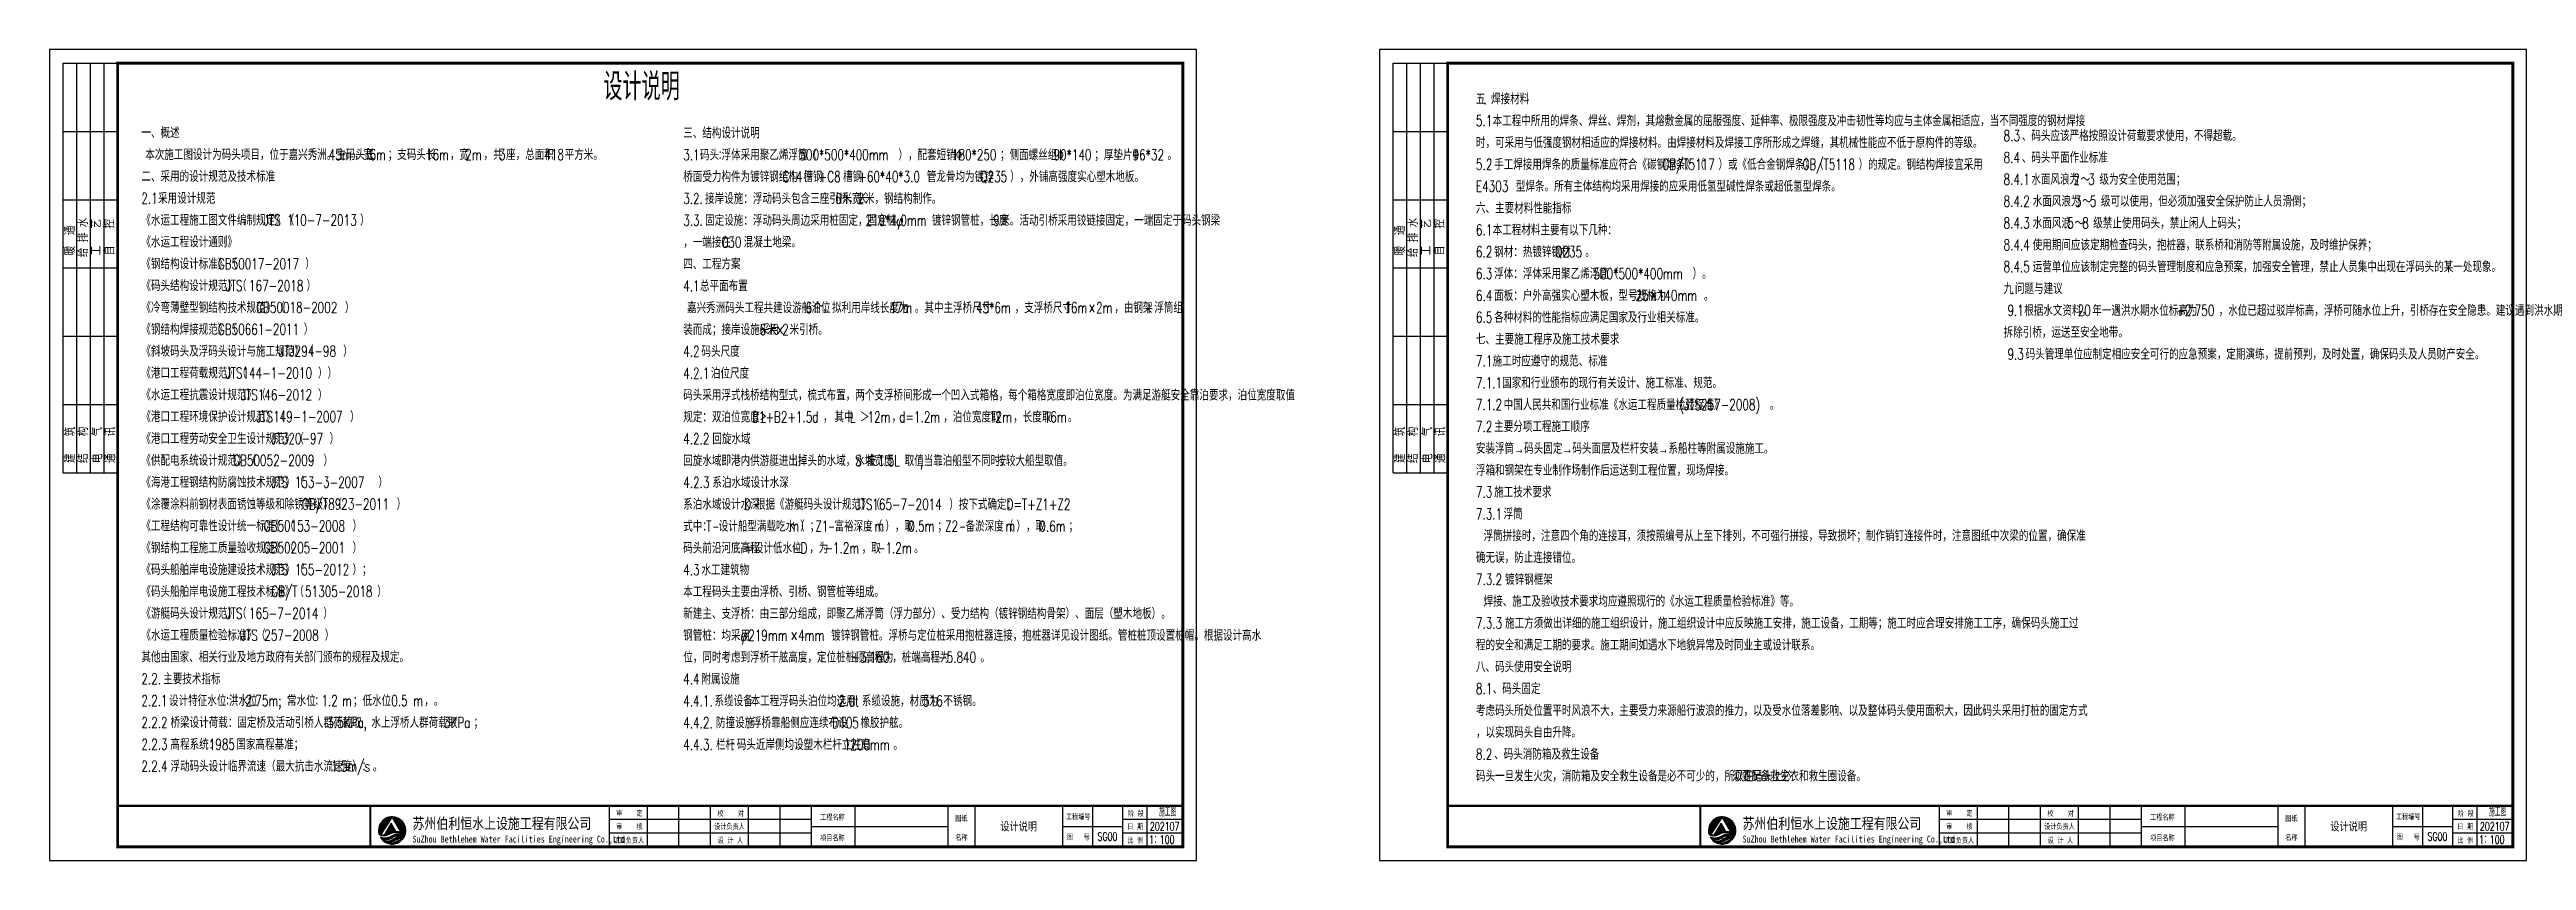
# Paper-space layout 'Layout1' of a CAD drawing. Header units: millimetres. Extents: x 1743 to 2650, y 111 to 408.
import ezdxf

# ---------------------------------------------------------------- set-up
doc = ezdxf.new("R2010")
doc.units = ezdxf.units.MM
doc.header["$LTSCALE"] = 10
doc.layers.get('0').update_dxf_attribs({"linetype": 'CONTINUOUS'})
doc.layers.add('PUB_TEXT', color=7, linetype='CONTINUOUS')
doc.styles.add('-宋体', font='SimSun.ttf', dxfattribs={"width": 0.8})
doc.styles.add('_TCH_DIM', font='SIMPLEX', dxfattribs={"bigfont": 'GBCBIG'})
doc.styles.get("Standard").update_dxf_attribs({"font": 'simplex.shx', "width": 0.7, "bigfont": 'hztxt.shx'})
doc.styles.add('图框', font='SimSun.ttf')

# ---------------------------------------------------------------- blocks, each defined once
blk = doc.blocks.new('$TITLEBLK$00000187')
h = blk.add_hatch(color=140)
h.dxf.hatch_style = 1
h.paths.add_polyline_path([(-294.3, 4.5, 0.294083), (-290.89, 4.48, -0.363756), (-284.97, 3.96, 1.450144)])
h.paths.add_polyline_path([(-289.53, 10.8), (-286.23, 5.12, 0.101723), (-288.23, 5.58), (-289.84, 8.66), (-292.52, 4.26, -0.081837), (-293.64, 4.38)], flags=16)
h = blk.add_hatch(color=174)
h.paths.add_polyline_path([(-285.05, 3.78, 0.296692), (-289.05, 4.29, -0.04264), (-291.3, 3.4, -0.209747), (-293.92, 3.62, 0.179915), (-291.3, 1.33, 0.169783), (-289.28, 1.97, -0.05744), (-287.69, 2.74, -0.214092), (-285.77, 2.71, 0.064571)])
h.paths.add_polyline_path([(-288.71, 3.03, -0.084014), (-290.89, 2.08, -0.271733), (-292.96, 2.61, 0.071966), (-291.58, 2.64, 0.098278), (-289.75, 3.23, -0.072406), (-288.51, 3.9, -0.088156), (-286.96, 4.07, -0.181988), (-285.56, 3.48, 0.206106)], flags=16)
blk.add_hatch(color=174).paths.add_polyline_path([(-286.08, 2.39, 0.189728), (-288.25, 1.81, -0.126537), (-290.52, 1.1, 0.245013)])
for p, q in [((-136, 10), (-210, 10)), ((-196, 0), (-196, 15)), ((-184.5, 0), (-184.5, 15)), ((-159, 0), (-159, 15)), ((-147.5, 0), (-147.5, 15)), ((-120, 0), (-120, 15)), ((-76, 0), (-76, 15)), ((-33, 0), (-33, 15)), ((0, 10), (-22, 10)), ((-13, 0), (-13, 15)), ((0, 0), (0, 15)), ((-136, 5), (-210, 5)), ((-136, 7.5), (-86, 7.5)), ((-44, 7.5), (-22, 7.5)), ((0, 5), (-22, 5))]:
    blk.add_line(p, q)
for points, const_width in [([(-297.54, 0), (-297.54, 15), (0, 15)], 0.8), ([(-210, 0), (-210, 15)], 0.5), ([(-173, 0), (-173, 15)], 0.5), ([(-136, 0), (-136, 15)], 0.5), ([(-86, 0), (-86, 15)], 0.5), ([(-44, 0), (-44, 15)], 0.5), ([(-22, 0), (-22, 15)], 0.5)]:
    blk.add_lwpolyline(points, dxfattribs=dict(const_width=const_width))
for points in [[(-294.3, 4.5, 0.294083), (-290.89, 4.48, -0.363756), (-284.97, 3.96, 1.450144)], [(-293.64, 4.38), (-289.53, 10.8), (-286.23, 5.12, 0.101723), (-288.23, 5.58), (-289.84, 8.66), (-292.52, 4.26, -0.081837)]]:
    blk.add_lwpolyline(points, format="xyb", close=True)
for points in [[(-293.92, 3.62, 0.209747), (-291.3, 3.4, 0.04264), (-289.05, 4.29, -0.296692), (-285.05, 3.78)], [(-292.96, 2.61, 0.071966), (-291.58, 2.64, 0.098278), (-289.75, 3.23, -0.072406), (-288.51, 3.9, -0.088156), (-286.96, 4.07, -0.181988), (-285.56, 3.48, 0.206106), (-288.71, 3.03, -0.084014), (-290.89, 2.08, -0.271733), (-292.96, 2.61)], [(-291.3, 1.33, 0.169783), (-289.28, 1.97, -0.05744), (-287.69, 2.74, -0.214092), (-285.77, 2.71, -0.214092)], [(-290.52, 1.1, 0.126537), (-288.25, 1.81, -0.189728), (-286.08, 2.39, -0.189728)]]:
    blk.add_lwpolyline(points, format="xyb")
for start, end in [(208.47056, 249.26757), (258.57514, 313.64322), (318.83836, 333.61646)]:
    blk.add_arc((-289.53, 6), 5, start, end)
at = {"style": '图框'}
for s, height, width, p in [('苏州伯利恒水上设施工程有限公司', 4, 0.8, (-282.06, 6.56)), ('审    定', 2, 0.8, (-207.53, 11.34)), ('校    对', 2, 0.8, (-170.43, 11.27)), ('工程名称', 2, 0.8, (-132.8, 9.86)), ('图纸', 2, 0.8, (-83.31, 9.46)), ('工程编号', 2, 0.8, (-42.79, 10.08)), ('阶 段', 2, 0.8, (-20.12, 11.27)), ('SuZhou Bethlehem Water Facilities Engineering Co.,Ltd ', 2.5, 0.75, (-282.06, 1.57)), ('项目负责人', 2, 0.8, (-208.49, 1.42)), ('审    核', 2, 0.8, (-207.55, 6.48)), ('设计负责人', 2, 0.8, (-171.62, 6.48)), ('设 计 人', 2, 0.8, (-170.33, 1.42)), ('项目名称', 2, 0.8, (-132.8, 2.36)), ('名称', 2, 0.8, (-83.31, 2.46)), ('图   号', 2, 0.8, (-42.46, 2.6)), ('比 例', 2, 0.8, (-20.27, 1.42)), ('日 期', 2, 0.8, (-20.31, 6.48))]:
    blk.add_text(s, height=height, dxfattribs=dict(at, width=width)).set_placement(p)
for tag, p in [('审定人', (-193.68, 10.95)), ('审核人', (-193.68, 6.03)), ('设计负责人', (-158.64, 6.23)), ('校对', (-155.51, 10.92)), ('项目负责人', (-195.69, 1.11)), ('设计人', (-156.48, 1.18))]:
    blk.add_attdef(tag, p, '', height=3)
for tag, p, style, width in [('工程名称', (-115.66, 9.53), '-宋体', 0.8), ('图名', (-73.67, 6.22), '-宋体', 0.8), ('日期', (-12.61, 5.8), '_TCH_DIM', 0.7), ('阶段', (-12.07, 10.81), '_TCH_DIM', 0.7), ('项目名称', (-115.65, 1.97), '-宋体', 0.8), ('图号', (-31.44, 2.55), '_TCH_DIM', 0.7), ('比例', (-12.34, 1.14), '_TCH_DIM', 0.7)]:
    blk.add_attdef(tag, p, '', height=3, dxfattribs=dict(style=style, width=width))
blk = doc.blocks.new('$TITLEBLK$00000095')
for p, q in [((-150, 20), (-150, 0)), ((-150, 20), (0, 20)), ((-125, 20), (-125, 0)), ((-100, 20), (-100, 0)), ((-75, 20), (-75, 0)), ((-75, 20), (-75, 0)), ((-50, 20), (-50, 0)), ((-25, 20), (-25, 0)), ((0, 20), (0, 0)), ((-150, 15), (-75, 15)), ((-150, 10), (-75, 10)), ((-75, 15), (0, 15)), ((-75, 10), (0, 10)), ((-150, 5), (-75, 5)), ((-75, 5), (0, 5))]:
    blk.add_line(p, q)
at = {"width": 0.8}
for s, p in [('建   筑', (-146.45, 15.65)), ('暖  通', (-70.35, 15.73)), ('结   构', (-146.45, 10.91)), ('电   气', (-146.45, 5.65)), ('给 排 水', (-71.03, 10.9)), ('工   艺', (-70.35, 6.13)), ('通   讯', (-146.45, 0.88)), ('自   控', (-70.35, 1.24))]:
    blk.add_text(s, height=3.509, dxfattribs=at).set_placement(p)
blk = doc.blocks.new('TK')
blk.add_lwpolyline([(0, 0), (420, 0), (420, 297), (0, 297)], close=True)
at = {"const_width": 1}
blk.add_lwpolyline([(25, 5), (415, 5), (415, 292), (25, 292)], close=True, dxfattribs=at)
at = {"const_width": 0.8}
blk.add_lwpolyline([(415, 20), (25, 20)], dxfattribs=at)
at = {"rotation": 90}
blk.add_blockref('$TITLEBLK$00000095', (25, 292), dxfattribs=at)

psp = doc.layouts.get("Layout1")

# ---------------------------------------------------------------- block references
for p in [(1742.77, 111.29), (2229.8, 111.29)]:
    psp.add_blockref('TK', p)
ref = psp.add_blockref('$TITLEBLK$00000187', (2157.77, 116.29))
ref.add_attrib('图名', '设计说明', (2090.95, 122.26), dxfattribs={"color": 3, "height": 3, "style": '-宋体', "width": 0.8})
ref.add_attrib('图号', 'SG00', (2126.52, 118.54), dxfattribs={"color": 3, "height": 3, "style": '_TCH_DIM', "width": 0.7})
ref.add_attrib('日期', '202107', (2145.72, 122.29), dxfattribs={"color": 3, "height": 3, "style": '_TCH_DIM', "width": 0.7})
ref.add_attrib('阶段', '施工图', (2149.07, 127.45), dxfattribs={"color": 3, "height": 3, "style": '_TCH_DIM', "width": 0.7})
ref.add_attrib('比例', '1：100', (2145.43, 117.44), dxfattribs={"color": 3, "height": 3, "style": '_TCH_DIM', "width": 0.7})
ref = psp.add_blockref('$TITLEBLK$00000187', (2644.8, 116.29))
ref.add_attrib('图名', '设计说明', (2577.97, 122.26), dxfattribs={"color": 3, "height": 3, "style": '-宋体', "width": 0.8})
ref.add_attrib('图号', 'SG00', (2613.55, 118.54), dxfattribs={"color": 3, "height": 3, "style": '_TCH_DIM', "width": 0.7})
ref.add_attrib('日期', '202107', (2632.75, 122.29), dxfattribs={"color": 3, "height": 3, "style": '_TCH_DIM', "width": 0.7})
ref.add_attrib('阶段', '施工图', (2636.1, 127.45), dxfattribs={"color": 3, "height": 3, "style": '_TCH_DIM', "width": 0.7})
ref.add_attrib('比例', '1：100', (2632.46, 117.44), dxfattribs={"color": 3, "height": 3, "style": '_TCH_DIM', "width": 0.7})

# ---------------------------------------------------------------- texts
at = {"layer": 'PUB_TEXT', "width": 0.7}
psp.add_text('设计说明', height=10, dxfattribs=at).set_placement((1945.58, 389.71))
at = {"layer": 'PUB_TEXT', "color": 0, "width": 0.7}
for s, p in [('五', (2265.1, 388.22)), ('焊接材料', (2270.64, 388.22)), ('5.1', (2265.1, 380.22)), ('.', (2267.9, 388.22)), ('本工程中所用的焊条、焊丝、焊剂，其熔敷金属的屈服强度、延伸率、极限强度及冲击韧性等均应与主体金属相适应，当不同强度的钢材焊接', (2271.23, 380.22)), ('一、概述', (1776.4, 375.82)), ('本次施工图设计为码头项目，位于嘉兴秀洲。主码头长', (1777.81, 367.82)), ('，宽', (1854.34, 367.82)), ('；支码头长', (1866.61, 367.82)), ('，宽', (1889.41, 367.82)), ('，共', (1901.68, 367.82)), ('座，总面积', (1909.94, 367.82)), ('平方米。', (1931.41, 367.82)), ('三、结构设计说明', (1974.82, 375.74)), ('码头∶浮体采用聚乙烯浮筒（', (1980.95, 367.74)), ('），配套短销Φ', (2053.62, 367.74)), ('；侧面螺丝组Φ', (2090.82, 367.74)), ('；厚垫片Φ', (2125.35, 367.74)), ('时，可采用与低强度钢材相适应的焊接材料。由焊接材料及焊接工序所形成之焊缝，其机械性能应不低于原构件的等级。', (2265.1, 372.22)), ('8.3', (2458.33, 374.74)), ('、码头应该严格按照设计荷载要求使用，不得超载。', (2465, 374.74)), ('二、采用的设计规范及技术标准', (1776.4, 359.82)), ('45m', (1845.01, 367.82)), ('6m', (1859.94, 367.82)), ('16m', (1880.61, 367.82)), ('2m', (1895.01, 367.82)), ('3', (1907.28, 367.82)), ('418', (1923.94, 367.82)), ('桥面受力构件为镀锌钢结构（', (1974.82, 359.74)), ('3.1', (1974.82, 367.74)), ('C14', (2011.22, 359.74)), ('500*500*400mm', (2017.35, 367.74)), ('槽钢', (2018.82, 359.74)), ('+C8', (2024.42, 359.74)), ('槽钢', (2033.35, 359.74)), ('+60*40*3.0', (2038.95, 359.74)), ('管龙骨均为镀锌', (2064.02, 359.74)), ('180*250', (2073.22, 367.74)), ('Q235', (2083.62, 359.74)), ('），外铺高强度实心塑木地板。', (2094.55, 359.74)), ('90*140', (2110.42, 367.74)), ('96*32', (2139.35, 367.74)), ('。', (2152.15, 367.74)), ('5.2', (2265.1, 364.22)), ('手工焊接用焊条的质量标准应符合《碳钢焊条》（', (2271.77, 364.22)), ('GB/T5117', (2333.37, 364.22)), ('）或《低合金钢焊条》（', (2353.9, 364.22)), ('GB/T5118', (2384.7, 364.22)), ('）的规定。钢结构焊接宜采用', (2405.23, 364.22)), ('8.4', (2458.33, 366.74)), ('、码头平面作业标准', (2465, 366.74)), ('水面风浪为', (2468.47, 358.74)), ('级为安全使用范围；', (2493.42, 358.74)), ('2.1', (1776.4, 351.82)), ('采用设计规范', (1782.53, 351.82)), ('3.2.', (1974.82, 351.74)), ('接岸设施：浮动码头包含三座引桥，长', (1982.82, 351.74)), ('6', (2030.42, 351.74)), ('米宽', (2033.09, 351.74)), ('2', (2038.69, 351.74)), ('米，钢结构制作。', (2041.35, 351.74)), ('E4303', (2265.1, 356.22)), ('型焊条。所有主体结构均采用焊接的应采用低氢型碱性焊条或超低氢型焊条。', (2279.71, 356.22)), ('8.4.1', (2458.33, 358.74)), ('8.4.2', (2458.33, 350.74)), ('水面风浪为', (2469, 350.74)), ('2', (2483.88, 358.74)), ('3', (2484.41, 350.74)), ('～', (2486.54, 358.74)), ('3', (2489.34, 358.74)), ('5', (2489.88, 350.74)), ('级可以使用，但必须加强安全保护防止人员滑倒；', (2493.96, 350.74)), ('《水运工程施工图文件编制规定》（', (1776.4, 343.82)), ('JTS', (1821.2, 343.82)), ('110-7-2013', (1829.81, 343.82)), ('）', (1856.48, 343.82)), ('3.3.', (1974.82, 343.74)), ('固定设施：浮动码头周边采用桩固定，固定桩φ', (1982.82, 343.74)), ('219*4.0mm', (2041.62, 343.74)), ('镀锌钢管桩，长度', (2065.89, 343.74)), ('9', (2088.29, 343.74)), ('米。活动引桥采用铰链接固定，一端固定于码头钢梁', (2090.95, 343.74)), ('六、主要材料性能指标', (2265.1, 348.22)), ('8.4.3', (2458.33, 342.74)), ('水面风浪', (2469, 342.74)), ('5', (2481.61, 342.74)), ('～', (2484.28, 342.74)), ('～', (2487.08, 350.74)), ('8', (2487.08, 342.74)), ('级禁止使用码头，禁止闲人上码头；', (2491.16, 342.74)), ('《水运工程设计通则》', (1776.4, 335.82)), ('，一端接在', (1974.82, 335.74)), ('C30', (1988.82, 335.74)), ('混凝土地梁。', (1996.95, 335.74)), ('6.1', (2265.1, 340.22)), ('6.2', (2265.1, 332.22)), ('本工程材料主要有以下几种：', (2271.23, 340.22)), ('钢材：热镀锌钢材', (2271.77, 332.22)), ('Q235', (2294.17, 332.22)), ('8.4.4', (2458.33, 334.74)), ('使用期间应该定期检查码头，抱桩器，联系桥和消防等附属设施，及时维护保养；', (2469, 334.74)), ('《钢结构设计标准》（', (1776.4, 327.82)), ('GB50017-2017', (1804.4, 327.82)), ('）', (1836.4, 327.82)), ('四、工程方案', (1974.82, 327.74)), ('6.3', (2265.1, 324.22)), ('浮体：浮体采用聚乙烯浮筒（', (2271.77, 324.22)), ('。', (2305.1, 332.22)), ('500*500*400mm', (2308.17, 324.22)), ('）。', (2344.43, 324.22)), ('8.4.5', (2458.33, 326.74)), ('运营单位应该制定完整的码头管理制度和应急预案，加强安全管理，禁止人员集中出现在浮码头的某一处现象。', (2469, 326.74)), ('《码头结构设计规范》（', (1776.4, 319.82)), ('JTS', (1807.2, 319.82)), ('167-2018', (1815.81, 319.82)), ('）', (1836.88, 319.82)), ('4.1', (1974.82, 319.74)), ('总平面布置', (1980.95, 319.74)), ('6.4', (2265.1, 316.22)), ('面板：户外高强实心塑木板，型号规格为', (2271.77, 316.22)), ('25', (2323.58, 316.22)), ('×', (2328.91, 316.22)), ('140mm', (2331.71, 316.22)), ('。', (2348.59, 316.22)), ('九', (2458.33, 318.74)), ('.', (2461.13, 318.74)), ('问题与建议', (2462.47, 318.74)), ('《冷弯薄壁型钢结构技术规范》（', (1776.4, 311.82)), ('GB50018-2002', (1818.4, 311.82)), ('）', (1850.93, 311.82)), ('嘉兴秀洲码头工程共建设游船泊位', (1976.23, 311.74)), ('6', (2019.64, 311.74)), ('个，拟利用岸线长度为', (2022.31, 311.74)), ('47m', (2050.31, 311.74)), ('。其中主浮桥尺寸', (2059.64, 311.74)), ('45*6m', (2082.04, 311.74)), ('，支浮桥尺寸', (2096.18, 311.74)), ('16m', (2114.39, 311.74)), ('×', (2123.19, 311.74)), ('2m', (2125.99, 311.74)), ('，由钢架', (2132.65, 311.74)), ('+', (2143.85, 311.74)), ('浮筒组', (2147.32, 311.74)), ('6.5', (2265.1, 308.22)), ('各种材料的性能指标应满足国家及行业相关标准。', (2271.77, 308.22)), ('9.1', (2459.74, 310.74)), ('根据水文资料，', (2465.88, 310.74)), ('20', (2485.48, 310.74)), ('年一遇洪水期水位标高为', (2490.81, 310.74)), ('+2.750', (2521.61, 310.74)), ('，水位已超过驳岸标高，浮桥可随水位上升，引桥存在安全隐患。建议遇到洪水期', (2537.08, 310.74)), ('《钢结构焊接规范》（', (1776.4, 303.82)), ('《斜坡码头及浮码头设计与施工规范》（', (1776.4, 295.82)), ('GB50661-2011', (1804.4, 303.82)), ('JTJ294-98', (1826.8, 295.82)), ('）', (1835.87, 303.82)), ('）', (1850.27, 295.82)), ('装而成；接岸设施采用', (1974.82, 303.74)), ('4.2', (1974.82, 295.74)), ('码头尺度', (1981.49, 295.74)), ('6', (2002.82, 303.74)), ('米×', (2005.49, 303.74)), ('2', (2011.09, 303.74)), ('米引桥。', (2013.75, 303.74)), ('七、主要施工程序及施工技术要求', (2265.1, 300.22)), ('拆除引桥，运送至安全地带。', (2458.33, 302.74)), ('《港口工程荷载规范》（', (1776.4, 287.82)), ('JTS144-1-2010', (1807.2, 287.82)), ('））', (1841.07, 287.82)), ('4.2.1', (1974.82, 287.74)), ('泊位尺度', (1984.95, 287.74)), ('7.1', (2265.1, 292.22)), ('施工时应遵守的规范、标准', (2271.23, 292.22)), ('9.3', (2459.74, 294.74)), ('码头管理单位应制定相应安全可行的应急预案，定期演练，提前预判，及时处置，确保码头及人员财产安全。', (2466.41, 294.74)), ('《水运工程抗震设计规范》（', (1776.4, 279.82)), ('JTS146-2012', (1812.8, 279.82)), ('）', (1841.07, 279.82)), ('码头采用浮式栈桥结构型式，梳式布置，两个支浮桥间形成一个凹入式箱格，每个箱格宽度即泊位宽度。为满足游艇安全靠泊要求，泊位宽度取值', (1974.82, 279.74)), ('7.1.1', (2265.1, 284.22)), ('国家和行业颁布的现行有关设计、施工标准、规范。', (2274.7, 284.22)), ('《港口工程环境保护设计规范》（', (1776.4, 271.82)), ('JTS149-1-2007', (1818.4, 271.82)), ('）', (1852.8, 271.82)), ('规定：双泊位宽度≥', (1974.82, 271.74)), ('B1+B2+1.5d', (2000.02, 271.74)), ('，', (2026.02, 271.74)), ('其中', (2030.23, 271.74)), ('L', (2035.83, 271.74)), ('＞', (2039.51, 271.74)), ('12m', (2042.31, 271.74)), ('，', (2051.11, 271.74)), ('d=1.2m', (2053.91, 271.74)), ('，泊位宽度取', (2070.04, 271.74)), ('12m', (2086.84, 271.74)), ('，长度取', (2095.64, 271.74)), ('16m', (2106.84, 271.74)), ('。', (2115.64, 271.74)), ('7.1.2', (2265.1, 276.22)), ('7.2', (2265.1, 268.22)), ('主要分项工程施工顺序', (2271.77, 268.22)), ('中国人民共和国行业标准《水运工程质量检验标准》', (2275.23, 276.22)), ('(JTS257-2008)', (2339.63, 276.22)), ('。', (2372.7, 276.22)), ('《港口工程劳动安全卫生设计规范》（', (1776.4, 263.82)), ('JT320-97', (1824, 263.82)), ('）', (1845.33, 263.82)), ('4.2.2', (1974.82, 263.74)), ('回旋水域', (1985.49, 263.74)), ('安装浮筒→码头固定→码头面层及栏杆安装→系船柱等附属设施施工。', (2265.1, 260.22)), ('《供配电系统设计规范》（', (1776.4, 255.82)), ('GB50052-2009', (1810, 255.82)), ('）', (1843.07, 255.82)), ('回旋水域即港内供游艇进出掉头的水域，水域宽度', (1974.82, 255.74)), ('S', (2037.83, 255.74)), ('按', (2041.91, 255.74)), ('1.5L', (2046.12, 255.74)), ('取值', (2055.93, 255.74)), (',', (2061.53, 255.74)), ('当靠泊船型不同时，', (2062.87, 255.74)), ('按较大船型取值。', (2089.48, 255.74)), ('浮箱和钢架在专业制作场制作后运送到工程位置，现场焊接。', (2265.1, 252.22)), ('《海港工程钢结构防腐蚀技术规范》（', (1776.4, 247.82)), ('JTS', (1824, 247.82)), ('153-3-2007', (1832.61, 247.82)), ('）', (1863.17, 247.82)), ('4.2.3', (1974.82, 247.74)), ('系泊水域设计水深', (1985.49, 247.74)), ('7.3', (2265.1, 244.22)), ('施工技术要求', (2271.77, 244.22)), ('《涂覆涂料前钢材表面锈蚀等级和除锈等级》（', (1776.4, 239.82)), ('《工程结构可靠性设计统一标准》（', (1776.4, 231.82)), ('GB/T8923-2011', (1835.2, 239.82)), ('）', (1853.73, 231.82)), ('）', (1869.87, 239.82)), ('式中：', (1974.82, 231.74)), ('系泊水域设计水深', (1974.82, 239.74)), ('—设计船型满载吃水（', (1985.62, 231.74)), ('D', (1997.22, 239.74)), ('根据《游艇码头设计规范》（', (2001.43, 239.74)), ('）；', (2017.62, 231.74)), ('—富裕深度（', (2028.02, 231.74)), ('JTS165-7-2014', (2037.83, 239.74)), ('），取', (2048.82, 231.74)), ('）按下式确定：', (2072.23, 239.74)), ('—备淤深度（', (2076.02, 231.74)), ('D=T+Z1+Z2', (2093.24, 239.74)), ('），取', (2096.82, 231.74)), ('7.3.1', (2265.1, 236.22)), ('浮筒', (2275.23, 236.22)), ('《钢结构工程施工质量验收规范》（', (1776.4, 223.82)), ('GB50153-2008', (1821.2, 231.82)), ('GB50205-2001', (1821.2, 223.82)), ('）', (1853.73, 223.82)), ('码头前沿河底高程', (1974.82, 223.74)), ('T', (1983.22, 231.74)), ('设计低水位', (2000.69, 223.74)), ('m', (2013.62, 231.74)), ('-D', (2014.69, 223.74)), ('，为', (2020.95, 223.74)), ('Z1', (2023.22, 231.74)), ('-1.2m', (2026.55, 223.74)), ('，取', (2040.15, 223.74)), ('m', (2044.82, 231.74)), ('-1.2m', (2045.75, 223.74)), ('0.5m', (2057.22, 231.74)), ('；', (2067.89, 231.74)), ('Z2', (2070.69, 231.74)), ('m', (2092.82, 231.74)), ('0.6m', (2105.22, 231.74)), ('；', (2115.89, 231.74)), ('浮筒拼接时，注意四个角的连接耳，须按照编号从上至下排列，不可强行拼接，导致损坏；制作销钉连接件时，注意图纸中次梁的位置，确保准', (2267.92, 228.22)), ('《码头船舶岸电设施建设技术规范》（', (1776.4, 215.82)), ('JTS', (1824, 215.82)), ('155-2012', (1832.61, 215.82)), ('）；', (1853.68, 215.82)), ('4.3', (1974.82, 215.74)), ('水工建筑物', (1981.49, 215.74)), ('=', (1997.22, 223.74)), ('。', (2059.35, 223.74)), ('确无误，防止连接错位。', (2265.1, 220.22)), ('《码头船舶岸电设施工程技术标准》（', (1776.4, 207.82)), ('GB/T', (1824, 207.82)), ('51305-2018', (1836.34, 207.82)), ('）', (1862.74, 207.82)), ('本工程码头主要由浮桥、引桥、钢管桩等组成。', (1974.82, 207.74)), ('7.3.2', (2265.1, 212.22)), ('焊接、施工及验收技术要求均应遵照现行的《水运工程质量检验标准》等。', (2267.92, 204.22)), ('镀锌钢框架', (2275.77, 212.22)), ('《游艇码头设计规范》（', (1776.4, 199.82)), ('JTS', (1807.2, 199.82)), ('165-7-2014', (1815.81, 199.82)), ('）', (1843.01, 199.82)), ('新建主、支浮桥：由三部分组成，即聚乙烯浮筒（浮力部分）、受力结构（镀锌钢结构骨架）、面层（塑木地板）。', (1974.82, 199.74)), ('7.3.3', (2265.1, 196.22)), ('施工方须做出详细的施工组织设计，施工组织设计中应反映施工安排，施工设备，工期等；施工时应合理安排施工工序，确保码头施工过', (2275.77, 196.22)), ('《水运工程质量检验标准》（', (1776.4, 191.82)), ('JTS', (1812.8, 191.82)), ('257-2008', (1821.41, 191.82)), ('）', (1843.54, 191.82)), ('钢管桩：均采用', (1974.82, 191.74)), ('φ', (1995.83, 191.74)), ('219mm', (1998.63, 191.74)), ('×', (2014.1, 191.74)), ('4mm', (2016.9, 191.74)), ('镀锌钢管桩。浮桥与定位桩采用抱桩器连接，抱桩器详见设计图纸。管桩桩顶设置桩帽。根据设计高水', (2028.98, 191.74)), ('程的安全和满足工期的要求。施工期间如遇水下地貌异常及时同业主或设计联系。', (2265.1, 188.22)), ('其他由国家、相关行业及地方政府有关部门颁布的规程及规定。', (1776.4, 183.82)), ('位，同时考虑到浮桥干舷高度，定位桩桩顶高程为', (1974.82, 183.74)), ('+3.160', (2036.42, 183.74)), ('，桩端高程为', (2051.35, 183.74)), ('-5.840', (2068.15, 183.74)), ('。', (2083.62, 183.74)), ('八、码头使用安全说明', (2265.1, 180.22)), ('2.2.', (1776.4, 175.82)), ('主要技术指标', (1784.4, 175.82)), ('4.4', (1974.82, 175.74)), ('附属设施', (1981.49, 175.74)), ('8.1', (2265.1, 172.22)), ('、码头固定', (2271.23, 172.22)), ('2.2.1', (1776.4, 167.82)), ('2.2.2', (1776.4, 159.82)), ('设计特征水位∶洪水位', (1786.53, 167.82)), ('桥梁设计荷载：固定桥及活动引桥人群荷载取', (1787.07, 159.82)), ('2.75m;', (1814.53, 167.82)), ('常水位∶', (1829.73, 167.82)), ('1.2', (1842.34, 167.82)), ('3.5KPa,', (1844.48, 159.82)), ('m', (1849.89, 167.82)), ('；低水位∶', (1853.89, 167.82)), ('水上浮桥人群荷载取', (1860.61, 159.82)), ('0.5', (1867.89, 167.82)), ('m', (1875.97, 167.82)), ('，。', (1879.97, 167.82)), ('3KPa', (1887.22, 159.82)), ('4.4.1.', (1974.82, 167.74)), ('4.4.2.', (1974.82, 159.74)), ('系缆设备', (1986.29, 167.74)), ('防撞设施', (1986.82, 159.74)), (':', (1997.49, 167.74)), ('本工程浮码头泊位均选用', (1999.49, 167.74)), ('浮桥靠船侧应连续布设', (2000.02, 159.74)), ('D105', (2029.43, 159.74)), ('2.0t', (2031.7, 167.74)), ('橡胶护舷。', (2039.7, 159.74)), ('系缆设施，材质为', (2040.23, 167.74)), ('316', (2062.63, 167.74)), ('不锈钢。', (2070.1, 167.74)), ('考虑码头所处位置平时风浪不大，主要受力来源船行波浪的推力，以及受水位落差影响、以及整体码头使用面积大，因此码头采用打桩的固定方式', (2265.1, 164.22)), ('2.2.3', (1776.4, 151.82)), ('高程系统：', (1787.07, 151.82)), ('1985', (1801.07, 151.82)), ('国家高程基准；', (1811.2, 151.82)), ('；', (1898.02, 159.82)), ('4.4.3.', (1974.82, 151.74)), ('栏杆', (1986.82, 151.74)), (':', (1992.42, 151.74)), ('码头近岸侧均设塑木栏杆立柱高', (1994.42, 151.74)), (':', (1998.02, 159.74)), ('1200mm', (2033.62, 151.74)), ('，以实现码头自由升降。', (2265.1, 156.22)), ('2.2.4', (1776.4, 143.82)), ('浮动码头设计临界流速（最大抗击水流速度）：', (1787.07, 143.82)), ('1.5m/s', (1845.87, 143.82)), ('。', (1861.2, 143.82)), ('。', (2051.75, 151.74)), ('8.2', (2265.1, 148.22)), ('、码头消防箱及救生设备', (2271.77, 148.22)), ('码头一旦发生火灾，消防箱及安全救生设备是必不可少的，所以在码头上必', (2265.1, 140.22)), ('须要配备救生衣和救生圈设备。', (2358.91, 140.22))]:
    psp.add_text(s, height=4, dxfattribs=at).set_placement(p)

doc.saveas('drawing.dxf')
